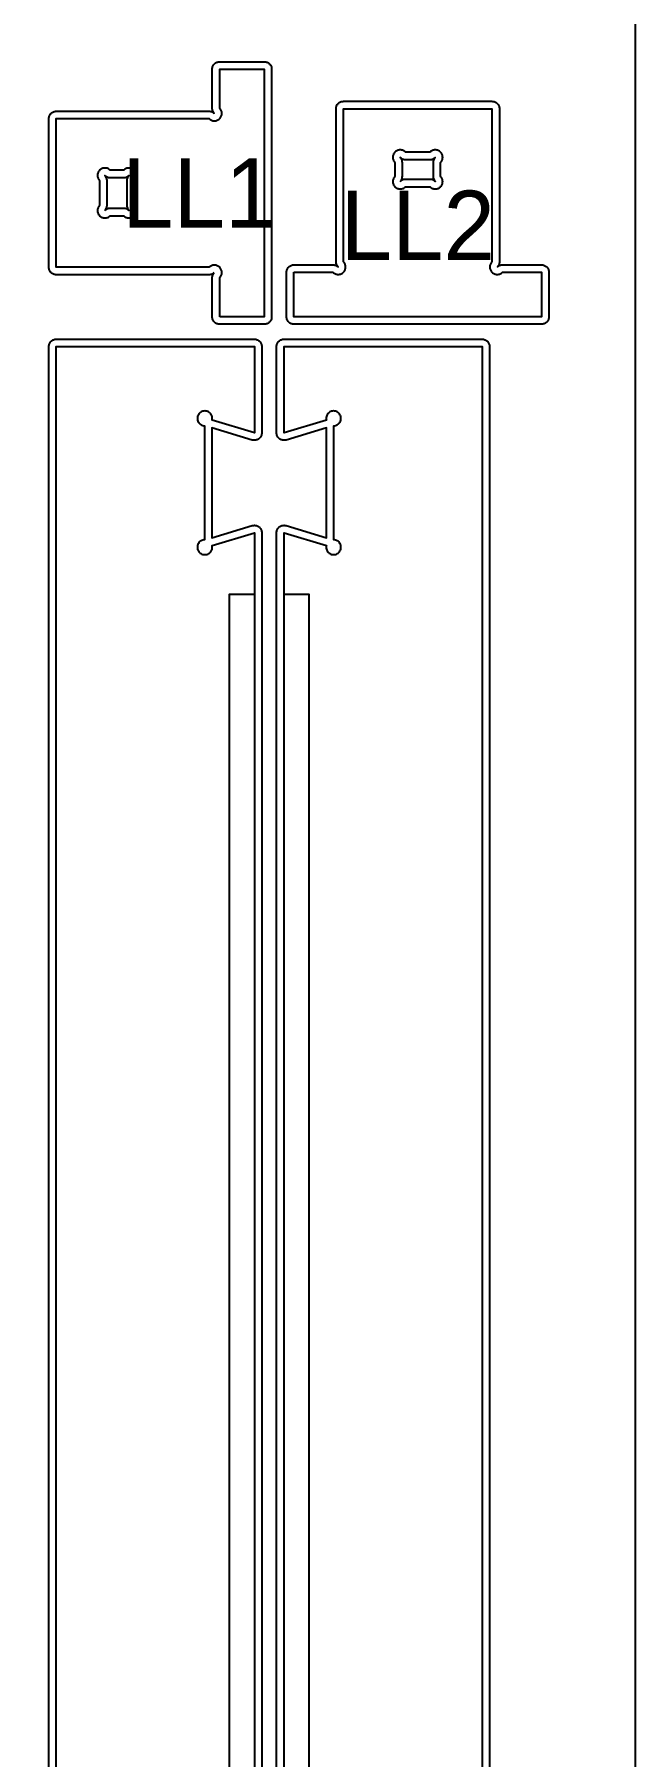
# Model space of a CAD drawing. Header units: millimetres. Extents: x 0 to 8220, y 0 to 2502.
# Drawn here: x 2377 to 2620, y 1251 to 1946 of the extents above; entities that cross this region are included whole.
import ezdxf
from ezdxf.enums import TextEntityAlignment as Align

# ---------------------------------------------------------------- set-up
doc = ezdxf.new("R2010")
doc.units = ezdxf.units.MM
for name, color, linetype in [('CAJA_6MM', 30, 'Continuous'), ('CALADO_INTERIOR', 5, 'Continuous'), ('CORTE_EXT', 1, 'Continuous'), ('HOJA', 8, 'Continuous'), ('TEXTO', 7, 'Continuous'), ('TRAYECTORIA_EXT_FRESA6', 11, 'Continuous'), ('TRAYECTORIA_INT_FRESA6', 150, 'Continuous')]:
    doc.layers.add(name, color=color, linetype=linetype)

msp = doc.modelspace()

# ---------------------------------------------------------------- linework, layer by layer
at = {"layer": 'CAJA_6MM'}
for points in [[(2466, 700), (2456, 700), (2456, 1720), (2466, 1720), (2466, 1710), (2466, 710)], [(2478, 1720), (2488, 1720), (2488, 700), (2478, 700), (2478, 710), (2478, 1710)]]:
    msp.add_lwpolyline(points, close=True, dxfattribs=at)
at = {"layer": 'CALADO_INTERIOR'}
for points in [[(2527.04, 1884.5), (2536.96, 1884.5), (2537.18, 1884.3), (2537.41, 1884.13), (2537.66, 1883.98), (2537.93, 1883.85), (2538.21, 1883.75), (2538.49, 1883.68), (2538.78, 1883.64), (2539.08, 1883.62), (2539.37, 1883.64), (2539.66, 1883.68), (2539.95, 1883.75), (2540.23, 1883.85), (2540.49, 1883.98), (2540.75, 1884.13), (2540.98, 1884.3), (2541.2, 1884.5), (2541.4, 1884.72), (2541.57, 1884.95), (2541.72, 1885.21), (2541.85, 1885.47), (2541.95, 1885.75), (2542.02, 1886.04), (2542.06, 1886.33), (2542.08, 1886.62), (2542.06, 1886.92), (2542.02, 1887.21), (2541.95, 1887.49), (2541.85, 1887.77), (2541.72, 1888.04), (2541.57, 1888.29), (2541.4, 1888.52), (2541.2, 1888.74), (2541.2, 1894.26), (2541.4, 1894.48), (2541.57, 1894.71), (2541.72, 1894.96), (2541.85, 1895.23), (2541.95, 1895.51), (2542.02, 1895.79), (2542.06, 1896.08), (2542.08, 1896.38), (2542.06, 1896.67), (2542.02, 1896.96), (2541.95, 1897.25), (2541.85, 1897.53), (2541.72, 1897.79), (2541.57, 1898.05), (2541.4, 1898.28), (2541.2, 1898.5), (2540.98, 1898.7), (2540.75, 1898.87), (2540.49, 1899.02), (2540.23, 1899.15), (2539.95, 1899.25), (2539.66, 1899.32), (2539.37, 1899.36), (2539.08, 1899.38), (2538.78, 1899.36), (2538.49, 1899.32), (2538.21, 1899.25), (2537.93, 1899.15), (2537.66, 1899.02), (2537.41, 1898.87), (2537.18, 1898.7), (2536.96, 1898.5), (2527.04, 1898.5), (2526.82, 1898.7), (2526.59, 1898.87), (2526.34, 1899.02), (2526.07, 1899.15), (2525.79, 1899.25), (2525.51, 1899.32), (2525.22, 1899.36), (2524.92, 1899.38), (2524.63, 1899.36), (2524.34, 1899.32), (2524.05, 1899.25), (2523.77, 1899.15), (2523.51, 1899.02), (2523.25, 1898.87), (2523.02, 1898.7), (2522.8, 1898.5), (2522.6, 1898.28), (2522.43, 1898.05), (2522.28, 1897.79), (2522.15, 1897.53), (2522.05, 1897.25), (2521.98, 1896.96), (2521.94, 1896.67), (2521.92, 1896.38), (2521.94, 1896.08), (2521.98, 1895.79), (2522.05, 1895.51), (2522.15, 1895.23), (2522.28, 1894.96), (2522.43, 1894.71), (2522.6, 1894.48), (2522.8, 1894.26), (2522.8, 1888.74), (2522.6, 1888.52), (2522.43, 1888.29), (2522.28, 1888.04), (2522.15, 1887.77), (2522.05, 1887.49), (2521.98, 1887.21), (2521.94, 1886.92), (2521.92, 1886.62), (2521.94, 1886.33), (2521.98, 1886.04), (2522.05, 1885.75), (2522.15, 1885.47), (2522.28, 1885.21), (2522.43, 1884.95), (2522.6, 1884.72), (2522.8, 1884.5), (2523.02, 1884.3), (2523.25, 1884.13), (2523.51, 1883.98), (2523.77, 1883.85), (2524.05, 1883.75), (2524.34, 1883.68), (2524.63, 1883.64), (2524.92, 1883.62), (2525.22, 1883.64), (2525.51, 1883.68), (2525.79, 1883.75), (2526.07, 1883.85), (2526.34, 1883.98), (2526.59, 1884.13), (2526.82, 1884.3)], [(2417.5, 1877.04), (2417.5, 1886.96), (2417.7, 1887.18), (2417.87, 1887.41), (2418.02, 1887.66), (2418.15, 1887.93), (2418.25, 1888.21), (2418.32, 1888.49), (2418.36, 1888.78), (2418.38, 1889.08), (2418.36, 1889.37), (2418.32, 1889.66), (2418.25, 1889.95), (2418.15, 1890.23), (2418.02, 1890.49), (2417.87, 1890.75), (2417.7, 1890.98), (2417.5, 1891.2), (2417.28, 1891.4), (2417.05, 1891.57), (2416.79, 1891.72), (2416.53, 1891.85), (2416.25, 1891.95), (2415.96, 1892.02), (2415.67, 1892.06), (2415.38, 1892.08), (2415.08, 1892.06), (2414.79, 1892.02), (2414.51, 1891.95), (2414.23, 1891.85), (2413.96, 1891.72), (2413.71, 1891.57), (2413.48, 1891.4), (2413.26, 1891.2), (2407.74, 1891.2), (2407.52, 1891.4), (2407.29, 1891.57), (2407.04, 1891.72), (2406.77, 1891.85), (2406.49, 1891.95), (2406.21, 1892.02), (2405.92, 1892.06), (2405.62, 1892.08), (2405.33, 1892.06), (2405.04, 1892.02), (2404.75, 1891.95), (2404.47, 1891.85), (2404.21, 1891.72), (2403.95, 1891.57), (2403.72, 1891.4), (2403.5, 1891.2), (2403.3, 1890.98), (2403.13, 1890.75), (2402.98, 1890.49), (2402.85, 1890.23), (2402.75, 1889.95), (2402.68, 1889.66), (2402.64, 1889.37), (2402.62, 1889.08), (2402.64, 1888.78), (2402.68, 1888.49), (2402.75, 1888.21), (2402.85, 1887.93), (2402.98, 1887.66), (2403.13, 1887.41), (2403.3, 1887.18), (2403.5, 1886.96), (2403.5, 1877.04), (2403.3, 1876.82), (2403.13, 1876.59), (2402.98, 1876.34), (2402.85, 1876.07), (2402.75, 1875.79), (2402.68, 1875.51), (2402.64, 1875.22), (2402.62, 1874.92), (2402.64, 1874.63), (2402.68, 1874.34), (2402.75, 1874.05), (2402.85, 1873.77), (2402.98, 1873.51), (2403.13, 1873.25), (2403.3, 1873.02), (2403.5, 1872.8), (2403.72, 1872.6), (2403.95, 1872.43), (2404.21, 1872.28), (2404.47, 1872.15), (2404.75, 1872.05), (2405.04, 1871.98), (2405.33, 1871.94), (2405.62, 1871.92), (2405.92, 1871.94), (2406.21, 1871.98), (2406.49, 1872.05), (2406.77, 1872.15), (2407.04, 1872.28), (2407.29, 1872.43), (2407.52, 1872.6), (2407.74, 1872.8), (2413.26, 1872.8), (2413.48, 1872.6), (2413.71, 1872.43), (2413.96, 1872.28), (2414.23, 1872.15), (2414.51, 1872.05), (2414.79, 1871.98), (2415.08, 1871.94), (2415.38, 1871.92), (2415.67, 1871.94), (2415.96, 1871.98), (2416.25, 1872.05), (2416.53, 1872.15), (2416.79, 1872.28), (2417.05, 1872.43), (2417.28, 1872.6), (2417.5, 1872.8), (2417.7, 1873.02), (2417.87, 1873.25), (2418.02, 1873.51), (2418.15, 1873.77), (2418.25, 1874.05), (2418.32, 1874.34), (2418.36, 1874.63), (2418.38, 1874.92), (2418.36, 1875.22), (2418.32, 1875.51), (2418.25, 1875.79), (2418.15, 1876.07), (2418.02, 1876.34), (2417.87, 1876.59), (2417.7, 1876.82)]]:
    msp.add_lwpolyline(points, close=True, dxfattribs=at)
at = {"layer": 'CORTE_EXT'}
for points in [[(2452, 1832), (2452, 1847.76), (2452.2, 1847.98), (2452.37, 1848.21), (2452.52, 1848.46), (2452.65, 1848.73), (2452.75, 1849.01), (2452.82, 1849.29), (2452.86, 1849.58), (2452.88, 1849.88), (2452.86, 1850.17), (2452.82, 1850.46), (2452.75, 1850.75), (2452.65, 1851.03), (2452.52, 1851.29), (2452.37, 1851.55), (2452.2, 1851.78), (2452, 1852), (2452, 1852), (2451.78, 1852.2), (2451.55, 1852.37), (2451.29, 1852.52), (2451.03, 1852.65), (2450.75, 1852.75), (2450.46, 1852.82), (2450.17, 1852.86), (2449.88, 1852.88), (2449.58, 1852.86), (2449.29, 1852.82), (2449.01, 1852.75), (2448.73, 1852.65), (2448.46, 1852.52), (2448.21, 1852.37), (2447.98, 1852.2), (2447.76, 1852), (2386, 1852), (2386, 1912), (2447.76, 1912), (2447.98, 1911.8), (2448.21, 1911.63), (2448.46, 1911.48), (2448.73, 1911.35), (2449.01, 1911.25), (2449.29, 1911.18), (2449.58, 1911.14), (2449.88, 1911.12), (2450.17, 1911.14), (2450.46, 1911.18), (2450.75, 1911.25), (2451.03, 1911.35), (2451.29, 1911.48), (2451.55, 1911.63), (2451.78, 1911.8), (2452, 1912), (2452, 1912), (2452.2, 1912.22), (2452.37, 1912.45), (2452.52, 1912.71), (2452.65, 1912.97), (2452.75, 1913.25), (2452.82, 1913.54), (2452.86, 1913.83), (2452.88, 1914.12), (2452.86, 1914.42), (2452.82, 1914.71), (2452.75, 1914.99), (2452.65, 1915.27), (2452.52, 1915.54), (2452.37, 1915.79), (2452.2, 1916.02), (2452, 1916.24), (2452, 1932), (2470, 1932), (2470, 1832)], [(2482, 1850), (2497.76, 1850), (2497.98, 1849.8), (2498.21, 1849.63), (2498.46, 1849.48), (2498.73, 1849.35), (2499.01, 1849.25), (2499.29, 1849.18), (2499.58, 1849.14), (2499.88, 1849.12), (2500.17, 1849.14), (2500.46, 1849.18), (2500.75, 1849.25), (2501.03, 1849.35), (2501.29, 1849.48), (2501.55, 1849.63), (2501.78, 1849.8), (2502, 1850), (2502, 1850), (2502.2, 1850.22), (2502.37, 1850.45), (2502.52, 1850.71), (2502.65, 1850.97), (2502.75, 1851.25), (2502.82, 1851.54), (2502.86, 1851.83), (2502.88, 1852.12), (2502.86, 1852.42), (2502.82, 1852.71), (2502.75, 1852.99), (2502.65, 1853.27), (2502.52, 1853.54), (2502.37, 1853.79), (2502.2, 1854.02), (2502, 1854.24), (2502, 1916), (2562, 1916), (2562, 1854.24), (2561.8, 1854.02), (2561.63, 1853.79), (2561.48, 1853.54), (2561.35, 1853.27), (2561.25, 1852.99), (2561.18, 1852.71), (2561.14, 1852.42), (2561.12, 1852.12), (2561.14, 1851.83), (2561.18, 1851.54), (2561.25, 1851.25), (2561.35, 1850.97), (2561.48, 1850.71), (2561.63, 1850.45), (2561.8, 1850.22), (2562, 1850), (2562, 1850), (2562.22, 1849.8), (2562.45, 1849.63), (2562.71, 1849.48), (2562.97, 1849.35), (2563.25, 1849.25), (2563.54, 1849.18), (2563.83, 1849.14), (2564.12, 1849.12), (2564.42, 1849.14), (2564.71, 1849.18), (2564.99, 1849.25), (2565.27, 1849.35), (2565.54, 1849.48), (2565.79, 1849.63), (2566.02, 1849.8), (2566.24, 1850), (2582, 1850), (2582, 1832), (2482, 1832)]]:
    msp.add_lwpolyline(points, close=True, dxfattribs=at)
for points in [[(2386, 10), (2386, 1820), (2466, 1820), (2466, 1785.16), (2448.91, 1790.28), (2448.97, 1790.61), (2449, 1791), (2448.97, 1791.39), (2448.9, 1791.78), (2448.77, 1792.15), (2448.6, 1792.5), (2448.38, 1792.83), (2448.12, 1793.12), (2447.83, 1793.38), (2447.5, 1793.6), (2447.15, 1793.77), (2446.78, 1793.9), (2446.39, 1793.97), (2446, 1794), (2445.61, 1793.97), (2445.22, 1793.9), (2444.85, 1793.77), (2444.5, 1793.6), (2444.17, 1793.38), (2443.88, 1793.12), (2443.62, 1792.83), (2443.4, 1792.5), (2443.23, 1792.15), (2443.1, 1791.78), (2443.03, 1791.39), (2443, 1791), (2443.03, 1790.61), (2443.1, 1790.22), (2443.23, 1789.85), (2443.4, 1789.5), (2443.62, 1789.17), (2443.88, 1788.88), (2444.17, 1788.62), (2444.5, 1788.4), (2444.85, 1788.23), (2445.22, 1788.1), (2445.61, 1788.03), (2445.85, 1788.01), (2445.85, 1741.99), (2445.61, 1741.97), (2445.22, 1741.9), (2444.85, 1741.77), (2444.5, 1741.6), (2444.17, 1741.38), (2443.88, 1741.12), (2443.62, 1740.83), (2443.4, 1740.5), (2443.23, 1740.15), (2443.1, 1739.78), (2443.03, 1739.39), (2443, 1739), (2443.03, 1738.61), (2443.1, 1738.22), (2443.23, 1737.85), (2443.4, 1737.5), (2443.62, 1737.17), (2443.88, 1736.88), (2444.17, 1736.62), (2444.5, 1736.4), (2444.85, 1736.23), (2445.22, 1736.1), (2445.61, 1736.03), (2446, 1736), (2446.39, 1736.03), (2446.78, 1736.1), (2447.15, 1736.23), (2447.5, 1736.4), (2447.83, 1736.62), (2448.12, 1736.88), (2448.38, 1737.17), (2448.6, 1737.5), (2448.77, 1737.85), (2448.9, 1738.22), (2448.97, 1738.61), (2449, 1739), (2448.97, 1739.39), (2448.91, 1739.72), (2466, 1744.84), (2466, 685.16)], [(2478, 685.16), (2478, 1744.84), (2495.09, 1739.72), (2495.03, 1739.39), (2495, 1739), (2495.03, 1738.61), (2495.1, 1738.22), (2495.23, 1737.85), (2495.4, 1737.5), (2495.62, 1737.17), (2495.88, 1736.88), (2496.17, 1736.62), (2496.5, 1736.4), (2496.85, 1736.23), (2497.22, 1736.1), (2497.61, 1736.03), (2498, 1736), (2498.39, 1736.03), (2498.78, 1736.1), (2499.15, 1736.23), (2499.5, 1736.4), (2499.83, 1736.62), (2500.12, 1736.88), (2500.38, 1737.17), (2500.6, 1737.5), (2500.77, 1737.85), (2500.9, 1738.22), (2500.97, 1738.61), (2501, 1739), (2500.97, 1739.39), (2500.9, 1739.78), (2500.77, 1740.15), (2500.6, 1740.5), (2500.38, 1740.83), (2500.12, 1741.12), (2499.83, 1741.38), (2499.5, 1741.6), (2499.15, 1741.77), (2498.78, 1741.9), (2498.39, 1741.97), (2498.15, 1741.99), (2498.15, 1788.01), (2498.39, 1788.03), (2498.78, 1788.1), (2499.15, 1788.23), (2499.5, 1788.4), (2499.83, 1788.62), (2500.12, 1788.88), (2500.38, 1789.17), (2500.6, 1789.5), (2500.77, 1789.85), (2500.9, 1790.22), (2500.97, 1790.61), (2501, 1791), (2500.97, 1791.39), (2500.9, 1791.78), (2500.77, 1792.15), (2500.6, 1792.5), (2500.38, 1792.83), (2500.12, 1793.12), (2499.83, 1793.38), (2499.5, 1793.6), (2499.15, 1793.77), (2498.78, 1793.9), (2498.39, 1793.97), (2498, 1794), (2497.61, 1793.97), (2497.22, 1793.9), (2496.85, 1793.77), (2496.5, 1793.6), (2496.17, 1793.38), (2495.88, 1793.12), (2495.62, 1792.83), (2495.4, 1792.5), (2495.23, 1792.15), (2495.1, 1791.78), (2495.03, 1791.39), (2495, 1791), (2495.03, 1790.61), (2495.09, 1790.28), (2478, 1785.16), (2478, 1820), (2558, 1820), (2558, 10)]]:
    msp.add_lwpolyline(points, dxfattribs=at)
at = {"layer": 'HOJA'}
msp.add_lwpolyline([(1400, 0), (2620, 0), (2620, 2440), (1400, 2440)], close=True, dxfattribs=at)
at = {"layer": 'TRAYECTORIA_EXT_FRESA6'}
for points in [[(2449.83, 1849.83), (2449.77, 1849.78), (2449.53, 1849.58), (2449.26, 1849.41), (2448.98, 1849.26), (2448.69, 1849.15), (2448.38, 1849.07), (2448.07, 1849.02), (2447.76, 1849), (2386, 1849), (2385.71, 1849.01), (2385.41, 1849.06), (2385.13, 1849.13), (2384.85, 1849.23), (2384.59, 1849.35), (2384.33, 1849.51), (2384.1, 1849.68), (2383.88, 1849.88), (2383.68, 1850.1), (2383.51, 1850.33), (2383.35, 1850.59), (2383.23, 1850.85), (2383.13, 1851.13), (2383.06, 1851.41), (2383.01, 1851.71), (2383, 1852), (2383, 1912), (2383.01, 1912.29), (2383.06, 1912.59), (2383.13, 1912.87), (2383.23, 1913.15), (2383.35, 1913.41), (2383.51, 1913.67), (2383.68, 1913.9), (2383.88, 1914.12), (2384.1, 1914.32), (2384.33, 1914.49), (2384.59, 1914.65), (2384.85, 1914.77), (2385.13, 1914.87), (2385.41, 1914.94), (2385.71, 1914.99), (2386, 1915), (2447.76, 1915), (2448.07, 1914.98), (2448.38, 1914.93), (2448.69, 1914.85), (2448.98, 1914.74), (2449.26, 1914.59), (2449.53, 1914.42), (2449.77, 1914.22), (2449.83, 1914.17), (2449.78, 1914.23), (2449.6, 1914.44), (2449.45, 1914.67), (2449.31, 1914.91), (2449.2, 1915.16), (2449.11, 1915.42), (2449.05, 1915.69), (2449.01, 1915.97), (2449, 1916.24), (2449, 1932), (2449.01, 1932.29), (2449.06, 1932.59), (2449.13, 1932.87), (2449.23, 1933.15), (2449.35, 1933.41), (2449.51, 1933.67), (2449.68, 1933.9), (2449.88, 1934.12), (2450.1, 1934.32), (2450.33, 1934.49), (2450.59, 1934.65), (2450.85, 1934.77), (2451.13, 1934.87), (2451.41, 1934.94), (2451.71, 1934.99), (2452, 1935), (2470, 1935), (2470.29, 1934.99), (2470.59, 1934.94), (2470.87, 1934.87), (2471.15, 1934.77), (2471.41, 1934.65), (2471.67, 1934.49), (2471.9, 1934.32), (2472.12, 1934.12), (2472.32, 1933.9), (2472.49, 1933.67), (2472.65, 1933.41), (2472.77, 1933.15), (2472.87, 1932.87), (2472.94, 1932.59), (2472.99, 1932.29), (2473, 1932), (2473, 1832), (2472.99, 1831.71), (2472.94, 1831.41), (2472.87, 1831.13), (2472.77, 1830.85), (2472.65, 1830.59), (2472.49, 1830.33), (2472.32, 1830.1), (2472.12, 1829.88), (2471.9, 1829.68), (2471.67, 1829.51), (2471.41, 1829.35), (2471.15, 1829.23), (2470.87, 1829.13), (2470.59, 1829.06), (2470.29, 1829.01), (2470, 1829), (2452, 1829), (2451.71, 1829.01), (2451.41, 1829.06), (2451.13, 1829.13), (2450.85, 1829.23), (2450.59, 1829.35), (2450.33, 1829.51), (2450.1, 1829.68), (2449.88, 1829.88), (2449.68, 1830.1), (2449.51, 1830.33), (2449.35, 1830.59), (2449.23, 1830.85), (2449.13, 1831.13), (2449.06, 1831.41), (2449.01, 1831.71), (2449, 1832), (2449, 1847.76), (2449.01, 1848.03), (2449.05, 1848.31), (2449.11, 1848.58), (2449.2, 1848.84), (2449.31, 1849.09), (2449.45, 1849.33), (2449.6, 1849.56), (2449.78, 1849.77)], [(2479, 1850), (2479.01, 1850.29), (2479.06, 1850.59), (2479.13, 1850.87), (2479.23, 1851.15), (2479.35, 1851.41), (2479.51, 1851.67), (2479.68, 1851.9), (2479.88, 1852.12), (2480.1, 1852.32), (2480.33, 1852.49), (2480.59, 1852.65), (2480.85, 1852.77), (2481.13, 1852.87), (2481.41, 1852.94), (2481.71, 1852.99), (2482, 1853), (2497.76, 1853), (2498.03, 1852.99), (2498.31, 1852.95), (2498.58, 1852.89), (2498.84, 1852.8), (2499.09, 1852.69), (2499.33, 1852.55), (2499.56, 1852.4), (2499.77, 1852.22), (2499.83, 1852.17), (2499.78, 1852.23), (2499.58, 1852.47), (2499.41, 1852.74), (2499.26, 1853.02), (2499.15, 1853.31), (2499.07, 1853.62), (2499.02, 1853.93), (2499, 1854.24), (2499, 1916), (2499.01, 1916.29), (2499.06, 1916.59), (2499.13, 1916.87), (2499.23, 1917.15), (2499.35, 1917.41), (2499.51, 1917.67), (2499.68, 1917.9), (2499.88, 1918.12), (2500.1, 1918.32), (2500.33, 1918.49), (2500.59, 1918.65), (2500.85, 1918.77), (2501.13, 1918.87), (2501.41, 1918.94), (2501.71, 1918.99), (2502, 1919), (2562, 1919), (2562.29, 1918.99), (2562.59, 1918.94), (2562.87, 1918.87), (2563.15, 1918.77), (2563.41, 1918.65), (2563.67, 1918.49), (2563.9, 1918.32), (2564.12, 1918.12), (2564.32, 1917.9), (2564.49, 1917.67), (2564.65, 1917.41), (2564.77, 1917.15), (2564.87, 1916.87), (2564.94, 1916.59), (2564.99, 1916.29), (2565, 1916), (2565, 1854.24), (2564.98, 1853.93), (2564.93, 1853.62), (2564.85, 1853.31), (2564.74, 1853.02), (2564.59, 1852.74), (2564.42, 1852.47), (2564.22, 1852.23), (2564.17, 1852.17), (2564.23, 1852.22), (2564.44, 1852.4), (2564.67, 1852.55), (2564.91, 1852.69), (2565.16, 1852.8), (2565.42, 1852.89), (2565.69, 1852.95), (2565.97, 1852.99), (2566.24, 1853), (2582, 1853), (2582.29, 1852.99), (2582.59, 1852.94), (2582.87, 1852.87), (2583.15, 1852.77), (2583.41, 1852.65), (2583.67, 1852.49), (2583.9, 1852.32), (2584.12, 1852.12), (2584.32, 1851.9), (2584.49, 1851.67), (2584.65, 1851.41), (2584.77, 1851.15), (2584.87, 1850.87), (2584.94, 1850.59), (2584.99, 1850.29), (2585, 1850), (2585, 1832), (2584.99, 1831.71), (2584.94, 1831.41), (2584.87, 1831.13), (2584.77, 1830.85), (2584.65, 1830.59), (2584.49, 1830.33), (2584.32, 1830.1), (2584.12, 1829.88), (2583.9, 1829.68), (2583.67, 1829.51), (2583.41, 1829.35), (2583.15, 1829.23), (2582.87, 1829.13), (2582.59, 1829.06), (2582.29, 1829.01), (2582, 1829), (2482, 1829), (2481.71, 1829.01), (2481.41, 1829.06), (2481.13, 1829.13), (2480.85, 1829.23), (2480.59, 1829.35), (2480.33, 1829.51), (2480.1, 1829.68), (2479.88, 1829.88), (2479.68, 1830.1), (2479.51, 1830.33), (2479.35, 1830.59), (2479.23, 1830.85), (2479.13, 1831.13), (2479.06, 1831.41), (2479.01, 1831.71), (2479, 1832)]]:
    msp.add_lwpolyline(points, close=True, dxfattribs=at)
for points in [[(2383, 10), (2383, 1820), (2383.01, 1820.29), (2383.06, 1820.59), (2383.13, 1820.87), (2383.23, 1821.15), (2383.35, 1821.41), (2383.51, 1821.67), (2383.68, 1821.9), (2383.88, 1822.12), (2384.1, 1822.32), (2384.33, 1822.49), (2384.59, 1822.65), (2384.85, 1822.77), (2385.13, 1822.87), (2385.41, 1822.94), (2385.71, 1822.99), (2386, 1823), (2466, 1823), (2466.29, 1822.99), (2466.59, 1822.94), (2466.87, 1822.87), (2467.15, 1822.77), (2467.41, 1822.65), (2467.67, 1822.49), (2467.9, 1822.32), (2468.12, 1822.12), (2468.32, 1821.9), (2468.49, 1821.67), (2468.65, 1821.41), (2468.77, 1821.15), (2468.87, 1820.87), (2468.94, 1820.59), (2468.99, 1820.29), (2469, 1820), (2469, 1785.16), (2468.99, 1784.86), (2468.94, 1784.57), (2468.87, 1784.29), (2468.77, 1784.01), (2468.65, 1783.74), (2468.5, 1783.49), (2468.32, 1783.26), (2468.12, 1783.04), (2467.91, 1782.84), (2467.67, 1782.66), (2467.42, 1782.51), (2467.15, 1782.39), (2466.88, 1782.29), (2466.59, 1782.22), (2466.3, 1782.17), (2466.01, 1782.16), (2465.71, 1782.17), (2465.42, 1782.21), (2465.14, 1782.28), (2448.85, 1787.17), (2448.85, 1742.83), (2465.14, 1747.72), (2465.42, 1747.79), (2465.71, 1747.83), (2466.01, 1747.84), (2466.3, 1747.83), (2466.59, 1747.78), (2466.88, 1747.71), (2467.15, 1747.61), (2467.42, 1747.49), (2467.67, 1747.34), (2467.91, 1747.16), (2468.12, 1746.96), (2468.32, 1746.74), (2468.5, 1746.51), (2468.65, 1746.26), (2468.77, 1745.99), (2468.87, 1745.71), (2468.94, 1745.43), (2468.99, 1745.14), (2469, 1744.84), (2469, 685.16)], [(2475, 685.16), (2475, 1744.84), (2475.01, 1745.14), (2475.06, 1745.43), (2475.13, 1745.71), (2475.23, 1745.99), (2475.35, 1746.26), (2475.5, 1746.51), (2475.68, 1746.74), (2475.88, 1746.96), (2476.09, 1747.16), (2476.33, 1747.34), (2476.58, 1747.49), (2476.85, 1747.61), (2477.12, 1747.71), (2477.41, 1747.78), (2477.7, 1747.83), (2477.99, 1747.84), (2478.29, 1747.83), (2478.58, 1747.79), (2478.86, 1747.72), (2495.15, 1742.83), (2495.15, 1787.17), (2478.86, 1782.28), (2478.58, 1782.21), (2478.29, 1782.17), (2477.99, 1782.16), (2477.7, 1782.17), (2477.41, 1782.22), (2477.12, 1782.29), (2476.85, 1782.39), (2476.58, 1782.51), (2476.33, 1782.66), (2476.09, 1782.84), (2475.88, 1783.04), (2475.68, 1783.26), (2475.5, 1783.49), (2475.35, 1783.74), (2475.23, 1784.01), (2475.13, 1784.29), (2475.06, 1784.57), (2475.01, 1784.86), (2475, 1785.16), (2475, 1820), (2475.01, 1820.29), (2475.06, 1820.59), (2475.13, 1820.87), (2475.23, 1821.15), (2475.35, 1821.41), (2475.51, 1821.67), (2475.68, 1821.9), (2475.88, 1822.12), (2476.1, 1822.32), (2476.33, 1822.49), (2476.59, 1822.65), (2476.85, 1822.77), (2477.13, 1822.87), (2477.41, 1822.94), (2477.71, 1822.99), (2478, 1823), (2558, 1823), (2558.29, 1822.99), (2558.59, 1822.94), (2558.87, 1822.87), (2559.15, 1822.77), (2559.41, 1822.65), (2559.67, 1822.49), (2559.9, 1822.32), (2560.12, 1822.12), (2560.32, 1821.9), (2560.49, 1821.67), (2560.65, 1821.41), (2560.77, 1821.15), (2560.87, 1820.87), (2560.94, 1820.59), (2560.99, 1820.29), (2561, 1820), (2561, 10)]]:
    msp.add_lwpolyline(points, dxfattribs=at)
at = {"layer": 'TRAYECTORIA_INT_FRESA6'}
for points in [[(2524.97, 1886.67), (2525.02, 1886.73), (2525.22, 1886.97), (2525.39, 1887.24), (2525.54, 1887.52), (2525.65, 1887.81), (2525.73, 1888.12), (2525.78, 1888.43), (2525.8, 1888.74), (2525.8, 1894.26), (2525.78, 1894.57), (2525.73, 1894.88), (2525.65, 1895.19), (2525.54, 1895.48), (2525.39, 1895.76), (2525.22, 1896.03), (2525.02, 1896.27), (2524.97, 1896.33), (2525.03, 1896.28), (2525.24, 1896.1), (2525.47, 1895.95), (2525.71, 1895.81), (2525.96, 1895.7), (2526.22, 1895.61), (2526.49, 1895.55), (2526.77, 1895.51), (2527.04, 1895.5), (2536.96, 1895.5), (2537.23, 1895.51), (2537.51, 1895.55), (2537.78, 1895.61), (2538.04, 1895.7), (2538.29, 1895.81), (2538.53, 1895.95), (2538.76, 1896.1), (2538.97, 1896.28), (2539.03, 1896.33), (2538.98, 1896.27), (2538.78, 1896.03), (2538.61, 1895.76), (2538.46, 1895.48), (2538.35, 1895.19), (2538.27, 1894.88), (2538.22, 1894.57), (2538.2, 1894.26), (2538.2, 1888.74), (2538.22, 1888.43), (2538.27, 1888.12), (2538.35, 1887.81), (2538.46, 1887.52), (2538.61, 1887.24), (2538.78, 1886.97), (2538.98, 1886.73), (2539.03, 1886.67), (2538.97, 1886.72), (2538.76, 1886.9), (2538.53, 1887.05), (2538.29, 1887.19), (2538.04, 1887.3), (2537.78, 1887.39), (2537.51, 1887.45), (2537.23, 1887.49), (2536.96, 1887.5), (2527.04, 1887.5), (2526.77, 1887.49), (2526.49, 1887.45), (2526.22, 1887.39), (2525.96, 1887.3), (2525.71, 1887.19), (2525.47, 1887.05), (2525.24, 1886.9), (2525.03, 1886.72)], [(2405.67, 1874.97), (2405.72, 1875.03), (2405.9, 1875.24), (2406.05, 1875.47), (2406.19, 1875.71), (2406.3, 1875.96), (2406.39, 1876.22), (2406.45, 1876.49), (2406.49, 1876.77), (2406.5, 1877.04), (2406.5, 1886.96), (2406.49, 1887.23), (2406.45, 1887.51), (2406.39, 1887.78), (2406.3, 1888.04), (2406.19, 1888.29), (2406.05, 1888.53), (2405.9, 1888.76), (2405.72, 1888.97), (2405.67, 1889.03), (2405.73, 1888.98), (2405.97, 1888.78), (2406.24, 1888.61), (2406.52, 1888.46), (2406.81, 1888.35), (2407.12, 1888.27), (2407.43, 1888.22), (2407.74, 1888.2), (2413.26, 1888.2), (2413.57, 1888.22), (2413.88, 1888.27), (2414.19, 1888.35), (2414.48, 1888.46), (2414.76, 1888.61), (2415.03, 1888.78), (2415.27, 1888.98), (2415.33, 1889.03), (2415.28, 1888.97), (2415.1, 1888.76), (2414.95, 1888.53), (2414.81, 1888.29), (2414.7, 1888.04), (2414.61, 1887.78), (2414.55, 1887.51), (2414.51, 1887.23), (2414.5, 1886.96), (2414.5, 1877.04), (2414.51, 1876.77), (2414.55, 1876.49), (2414.61, 1876.22), (2414.7, 1875.96), (2414.81, 1875.71), (2414.95, 1875.47), (2415.1, 1875.24), (2415.28, 1875.03), (2415.33, 1874.97), (2415.27, 1875.02), (2415.03, 1875.22), (2414.76, 1875.39), (2414.48, 1875.54), (2414.19, 1875.65), (2413.88, 1875.73), (2413.57, 1875.78), (2413.26, 1875.8), (2407.74, 1875.8), (2407.43, 1875.78), (2407.12, 1875.73), (2406.81, 1875.65), (2406.52, 1875.54), (2406.24, 1875.39), (2405.97, 1875.22), (2405.73, 1875.02)]]:
    msp.add_lwpolyline(points, close=True, dxfattribs=at)

# ---------------------------------------------------------------- texts
at = {"layer": 'TEXTO'}
for s, p in [('LL1', (2443.75, 1882)), ('LL2', (2532, 1868.93))]:
    msp.add_text(s, height=28, dxfattribs=at).set_placement(p, align=Align.MIDDLE_CENTER)

doc.saveas('drawing.dxf')
